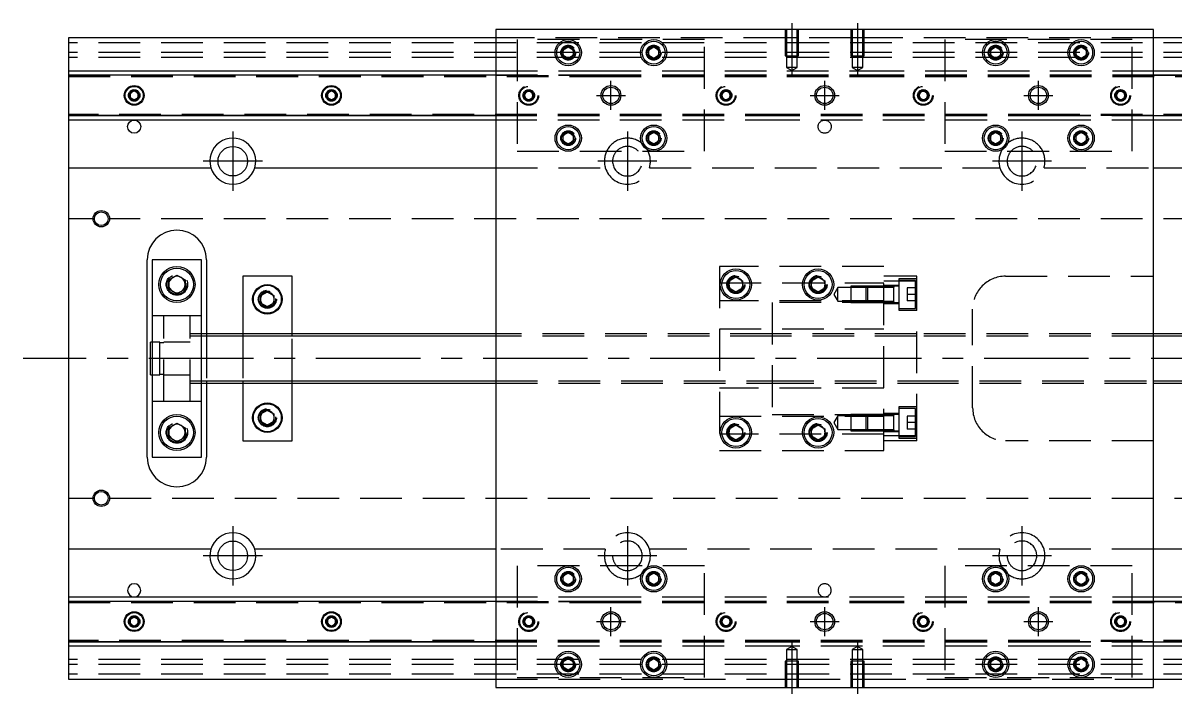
# Model space of a CAD drawing. Header units: millimetres. Extents: x -14 to 669, y -277 to 102.
# Drawn here: x -13.8 to 336.8, y -102 to 102 of the extents above; entities that cross this region are included whole.
import ezdxf

# ---------------------------------------------------------------- set-up
doc = ezdxf.new("R2010")
doc.units = ezdxf.units.MM
doc.linetypes.add('CENTER', pattern=[50.8, 31.75, -6.35, 6.35, -6.35])
doc.linetypes.add('DASHED', pattern=[19.05, 12.7, -6.35])
doc.layers.add('CENTER', color=1, linetype='CENTER')

msp = doc.modelspace()

# ---------------------------------------------------------------- linework, layer by layer
at = {"color": 7, "linetype": 'Continuous', "lineweight": -3}
for p, q in [((130, 100), (130, -100)), ((330, 100), (130, 100)), ((330, -100), (330, 100)), ((130, 97.5), (0, 97.5)), ((0, 97.5), (0, 87.5)), ((150.5, 93.866026), (152, 94.73205)), ((152, 94.73205), (153.5, 93.866026)), ((176.5, 93.866026), (178, 94.73205)), ((178, 94.73205), (179.5, 93.866026)), ((280.5, 93.866026), (282, 94.73205)), ((282, 94.73205), (283.5, 93.866026)), ((306.5, 93.866026), (308, 94.73205)), ((308, 94.73205), (309.5, 93.866026)), ((460, 97.5), (330, 97.5)), ((150.5, 92.133974), (150.5, 93.866026)), ((152, 91.26795), (150.5, 92.133974)), ((153.5, 92.133974), (152, 91.26795)), ((153.5, 93.866026), (153.5, 92.133974)), ((176.5, 92.133974), (176.5, 93.866026)), ((178, 91.26795), (176.5, 92.133974)), ((179.5, 92.133974), (178, 91.26795)), ((179.5, 93.866026), (179.5, 92.133974)), ((280.5, 92.133974), (280.5, 93.866026)), ((282, 91.26795), (280.5, 92.133974)), ((283.5, 92.133974), (282, 91.26795)), ((283.5, 93.866026), (283.5, 92.133974)), ((306.5, 92.133974), (306.5, 93.866026)), ((308, 91.26795), (306.5, 92.133974)), ((309.5, 92.133974), (308, 91.26795)), ((309.5, 93.866026), (309.5, 92.133974)), ((0, 87.5), (130, 87.5)), ((0, 87.5), (0, 86.247728)), ((0, 86.247728), (130, 86.247728)), ((0, 86.247728), (0, 73.752272)), ((330, 87.5), (460, 87.5)), ((330, 86.247728), (460, 86.247728)), ((18.75, 80.721688), (20, 81.443376)), ((18.75, 79.278312), (18.75, 80.721688)), ((20, 81.443376), (21.25, 80.721688)), ((21.25, 80.721688), (21.25, 79.278312)), ((78.75, 80.721688), (80, 81.443376)), ((78.75, 79.278312), (78.75, 80.721688)), ((80, 81.443376), (81.25, 80.721688)), ((81.25, 80.721688), (81.25, 79.278312)), ((20, 78.556624), (18.75, 79.278312)), ((21.25, 79.278312), (20, 78.556624)), ((80, 78.556624), (78.75, 79.278312)), ((81.25, 79.278312), (80, 78.556624)), ((130, 73.752272), (0, 73.752272)), ((0, 73.752272), (0, 72.5)), ((460, 73.752272), (330, 73.752272)), ((130, 72.5), (0, 72.5)), ((0, 72.5), (0, 58)), ((460, 72.5), (330, 72.5)), ((150.5, 67.866026), (152, 68.73205)), ((150.5, 66.133974), (150.5, 67.866026)), ((152, 68.73205), (153.5, 67.866026)), ((153.5, 67.866026), (153.5, 66.133974)), ((176.5, 67.866026), (178, 68.73205)), ((176.5, 66.133974), (176.5, 67.866026)), ((178, 68.73205), (179.5, 67.866026)), ((179.5, 67.866026), (179.5, 66.133974)), ((280.5, 67.866026), (282, 68.73205)), ((280.5, 66.133974), (280.5, 67.866026)), ((282, 68.73205), (283.5, 67.866026)), ((283.5, 67.866026), (283.5, 66.133974)), ((306.5, 67.866026), (308, 68.73205)), ((306.5, 66.133974), (306.5, 67.866026)), ((308, 68.73205), (309.5, 67.866026)), ((309.5, 67.866026), (309.5, 66.133974)), ((152, 65.26795), (150.5, 66.133974)), ((153.5, 66.133974), (152, 65.26795)), ((178, 65.26795), (176.5, 66.133974)), ((179.5, 66.133974), (178, 65.26795)), ((282, 65.26795), (280.5, 66.133974)), ((283.5, 66.133974), (282, 65.26795)), ((308, 65.26795), (306.5, 66.133974)), ((309.5, 66.133974), (308, 65.26795)), ((0, 58), (43.291796, 58)), ((0, 58), (0, -58)), ((56.708204, 58), (130, 58)), ((330, 58), (403.291796, 58)), ((24, -30), (24, 30)), ((40.5, 30), (25.5, 30)), ((25.5, 30), (25.5, -30)), ((40.5, -30), (40.5, 30)), ((42, 30), (42, 7.5)), ((30.5, 23.943376), (33, 25.386752)), ((33, 25.386752), (35.5, 23.943376)), ((68, 25), (53, 25)), ((53, 25), (53, 7.5)), ((68, 7.5), (68, 25)), ((201, 23.6547), (203, 24.809402)), ((203, 24.809402), (205, 23.6547)), ((226, 23.6547), (228, 24.809402)), ((228, 24.809402), (230, 23.6547)), ((30.5, 21.056624), (30.5, 23.943376)), ((33, 19.613248), (30.5, 21.056624)), ((35.5, 21.056624), (33, 19.613248)), ((35.5, 23.943376), (35.5, 21.056624)), ((201, 21.3453), (201, 23.6547)), ((203, 20.190598), (201, 21.3453)), ((205, 21.3453), (203, 20.190598)), ((205, 23.6547), (205, 21.3453)), ((226, 21.3453), (226, 23.6547)), ((228, 20.190598), (226, 21.3453)), ((230, 21.3453), (228, 20.190598)), ((230, 23.6547), (230, 21.3453)), ((58.5, 19.1547), (60.5, 20.309402)), ((58.5, 16.8453), (58.5, 19.1547)), ((60.5, 20.309402), (62.5, 19.1547)), ((62.5, 19.1547), (62.5, 16.8453)), ((60.5, 15.690598), (58.5, 16.8453)), ((62.5, 16.8453), (60.5, 15.690598)), ((251, 16.985566), (251, 16.986424)), ((130, 7.5), (40.5, 7.5)), ((410, 7.5), (330, 7.5)), ((25, -5), (25, 5)), ((25.5, 5), (25, 5)), ((25, -5), (25.5, -5)), ((40.5, -7.5), (130, -7.5)), ((42, -7.5), (42, -30)), ((53, -7.5), (53, -25)), ((68, -25), (68, -7.5)), ((330, -7.5), (410, -7.5)), ((58.5, -16.8453), (60.5, -15.690598)), ((58.5, -19.1547), (58.5, -16.8453)), ((60.5, -15.690598), (62.5, -16.8453)), ((62.5, -16.8453), (62.5, -19.1547)), ((251, -17.385572), (251, -16.985566)), ((30.5, -21.056624), (33, -19.613248)), ((33, -19.613248), (35.5, -21.056624)), ((60.5, -20.309402), (58.5, -19.1547)), ((62.5, -19.1547), (60.5, -20.309402)), ((201, -21.3453), (203, -20.190598)), ((203, -20.190598), (205, -21.3453)), ((226, -21.3453), (228, -20.190598)), ((228, -20.190598), (230, -21.3453)), ((30.5, -23.943376), (30.5, -21.056624)), ((33, -25.386752), (30.5, -23.943376)), ((35.5, -23.943376), (33, -25.386752)), ((35.5, -21.056624), (35.5, -23.943376)), ((201, -23.6547), (201, -21.3453)), ((203, -24.809402), (201, -23.6547)), ((205, -23.6547), (203, -24.809402)), ((205, -21.3453), (205, -23.6547)), ((226, -23.6547), (226, -21.3453)), ((228, -24.809402), (226, -23.6547)), ((230, -23.6547), (228, -24.809402)), ((230, -21.3453), (230, -23.6547)), ((251, -21.985576), (251, -21.585572)), ((53, -25), (68, -25)), ((25.5, -30), (40.5, -30)), ((43.291796, -58), (0, -58)), ((0, -58), (0, -72.5)), ((130, -58), (56.708204, -58)), ((403.291796, -58), (330, -58)), ((150.5, -66.133974), (152, -65.26795)), ((150.5, -67.866026), (150.5, -66.133974)), ((152, -65.26795), (153.5, -66.133974)), ((153.5, -66.133974), (153.5, -67.866026)), ((176.5, -66.133974), (178, -65.26795)), ((176.5, -67.866026), (176.5, -66.133974)), ((178, -65.26795), (179.5, -66.133974)), ((179.5, -66.133974), (179.5, -67.866026)), ((280.5, -66.133974), (282, -65.26795)), ((280.5, -67.866026), (280.5, -66.133974)), ((282, -65.26795), (283.5, -66.133974)), ((283.5, -66.133974), (283.5, -67.866026)), ((306.5, -66.133974), (308, -65.26795)), ((306.5, -67.866026), (306.5, -66.133974)), ((308, -65.26795), (309.5, -66.133974)), ((309.5, -66.133974), (309.5, -67.866026)), ((152, -68.73205), (150.5, -67.866026)), ((153.5, -67.866026), (152, -68.73205)), ((178, -68.73205), (176.5, -67.866026)), ((179.5, -67.866026), (178, -68.73205)), ((282, -68.73205), (280.5, -67.866026)), ((283.5, -67.866026), (282, -68.73205)), ((308, -68.73205), (306.5, -67.866026)), ((309.5, -67.866026), (308, -68.73205)), ((0, -72.5), (130, -72.5)), ((0, -72.5), (0, -73.752272)), ((330, -72.5), (460, -72.5)), ((0, -73.752272), (0, -86.247728)), ((0, -73.752272), (130, -73.752272)), ((330, -73.752272), (460, -73.752272)), ((18.75, -79.278312), (20, -78.556624)), ((18.75, -80.721688), (18.75, -79.278312)), ((20, -78.556624), (21.25, -79.278312)), ((21.25, -79.278312), (21.25, -80.721688)), ((78.75, -79.278312), (80, -78.556624)), ((78.75, -80.721688), (78.75, -79.278312)), ((80, -78.556624), (81.25, -79.278312)), ((81.25, -79.278312), (81.25, -80.721688)), ((20, -81.443376), (18.75, -80.721688)), ((21.25, -80.721688), (20, -81.443376)), ((80, -81.443376), (78.75, -80.721688)), ((81.25, -80.721688), (80, -81.443376)), ((130, -86.247728), (0, -86.247728)), ((0, -86.247728), (0, -87.5)), ((130, -87.5), (0, -87.5)), ((0, -87.5), (0, -97.5)), ((460, -86.247728), (330, -86.247728)), ((460, -87.5), (330, -87.5)), ((150.5, -92.133974), (152, -91.26795)), ((150.5, -93.866026), (150.5, -92.133974)), ((152, -94.73205), (150.5, -93.866026)), ((152, -91.26795), (153.5, -92.133974)), ((153.5, -93.866026), (152, -94.73205)), ((153.5, -92.133974), (153.5, -93.866026)), ((176.5, -92.133974), (178, -91.26795)), ((176.5, -93.866026), (176.5, -92.133974)), ((178, -94.73205), (176.5, -93.866026)), ((178, -91.26795), (179.5, -92.133974)), ((179.5, -93.866026), (178, -94.73205)), ((179.5, -92.133974), (179.5, -93.866026)), ((280.5, -92.133974), (282, -91.26795)), ((280.5, -93.866026), (280.5, -92.133974)), ((282, -94.73205), (280.5, -93.866026)), ((282, -91.26795), (283.5, -92.133974)), ((283.5, -93.866026), (282, -94.73205)), ((283.5, -92.133974), (283.5, -93.866026)), ((306.5, -92.133974), (308, -91.26795)), ((306.5, -93.866026), (306.5, -92.133974)), ((308, -94.73205), (306.5, -93.866026)), ((308, -91.26795), (309.5, -92.133974)), ((309.5, -93.866026), (308, -94.73205)), ((309.5, -92.133974), (309.5, -93.866026)), ((0, -97.5), (130, -97.5)), ((330, -97.5), (460, -97.5)), ((130, -100), (330, -100))]:
    msp.add_line(p, q, dxfattribs=at)
at = {"color": 3, "linetype": 'DASHED', "lineweight": -3}
for p, q in [((218.000006, 100), (218.000006, 92)), ((218.35, 100), (218.35, 92)), ((221.65, 92), (221.65, 100)), ((221.999994, 92), (221.999994, 100)), ((238.000006, 100), (238.000006, 92)), ((238.35, 100), (238.35, 92)), ((241.65, 92), (241.65, 100)), ((241.999994, 92), (241.999994, 100)), ((460, 96), (0, 96)), ((218.000006, 97.5), (130, 97.5)), ((193.5, 97), (136.5, 97)), ((136.5, 97), (136.5, 63)), ((193.5, 63), (193.5, 97)), ((221.999994, 97.5), (218.000006, 97.5)), ((238.000006, 97.5), (221.999994, 97.5)), ((241.999994, 97.5), (238.000006, 97.5)), ((330, 97.5), (241.999994, 97.5)), ((266.5, 97), (266.5, 63)), ((323.5, 97), (266.5, 97)), ((323.5, 63), (323.5, 97)), ((460, 93), (0, 93)), ((460, 91.5), (0, 91.5)), ((150, 93), (150.030168, 93.346066)), ((179.973226, 93.326156), (180, 93)), ((218.000006, 92), (221.999994, 92)), ((218.35, 92), (218.35, 88.5)), ((221.65, 88.5), (221.65, 92)), ((238.000006, 92), (241.999994, 92)), ((238.35, 92), (238.35, 88.5)), ((241.65, 88.5), (241.65, 92)), ((280, 93), (280.023172, 93.30356)), ((309.973226, 93.326156), (310, 93)), ((221.65, 88.5), (218.35, 88.5)), ((218.35, 88.5), (220, 87.547372)), ((220, 87.547372), (221.65, 88.5)), ((241.65, 88.5), (238.35, 88.5)), ((238.35, 88.5), (240, 87.547372)), ((240, 87.547372), (241.65, 88.5)), ((0, 86.1147), (130, 86.1147)), ((0, 86.1), (161.5, 86.1)), ((0, 85.8), (161.5, 85.8)), ((130, 87.5), (161.5, 87.5)), ((130, 86.247728), (161.5, 86.247728)), ((130, 86.1147), (161.5, 86.1147)), ((161.5, 87.5), (218.5, 87.5)), ((161.5, 86.247728), (218.5, 86.247728)), ((161.5, 86.1147), (218.5, 86.1147)), ((161.5, 86.1), (218.5, 86.1)), ((161.5, 86.1), (218.5, 86.1)), ((161.5, 85.8), (218.5, 85.8)), ((161.5, 85.8), (218.5, 85.8)), ((218.5, 87.5), (241.5, 87.5)), ((218.5, 86.247728), (241.5, 86.247728)), ((218.5, 86.1147), (241.5, 86.1147)), ((218.5, 86.1), (241.5, 86.1)), ((218.5, 85.8), (241.5, 85.8)), ((241.5, 87.5), (298.5, 87.5)), ((241.5, 86.247728), (298.5, 86.247728)), ((241.5, 86.1147), (298.5, 86.1147)), ((241.5, 86.1), (298.5, 86.1)), ((241.5, 86.1), (298.5, 86.1)), ((241.5, 85.8), (298.5, 85.8)), ((241.5, 85.8), (298.5, 85.8)), ((298.5, 87.5), (330, 87.5)), ((298.5, 86.247728), (330, 86.247728)), ((298.5, 86.1147), (330, 86.1147)), ((298.5, 86.1), (460, 86.1)), ((298.5, 85.8), (460, 85.8)), ((330, 86.1147), (460, 86.1147)), ((138.75, 80.721688), (140, 81.443376)), ((138.75, 79.278312), (138.75, 80.721688)), ((140, 81.443376), (141.25, 80.721688)), ((141.25, 80.721688), (141.25, 79.278312)), ((198.75, 80.721688), (200, 81.443376)), ((198.75, 79.278312), (198.75, 80.721688)), ((200, 81.443376), (201.25, 80.721688)), ((201.25, 80.721688), (201.25, 79.278312)), ((258.75, 80.721688), (260, 81.443376)), ((258.75, 79.278312), (258.75, 80.721688)), ((260, 81.443376), (261.25, 80.721688)), ((261.25, 80.721688), (261.25, 79.278312)), ((318.75, 80.721688), (320, 81.443376)), ((318.75, 79.278312), (318.75, 80.721688)), ((320, 81.443376), (321.25, 80.721688)), ((321.25, 80.721688), (321.25, 79.278312)), ((18.5, 80), (18.516134, 80.21941)), ((78.5, 80), (78.516134, 80.21941)), ((138.5, 80), (138.516134, 80.21941)), ((140, 78.556624), (138.75, 79.278312)), ((141.25, 79.278312), (140, 78.556624)), ((198.5, 80), (198.516134, 80.21941)), ((200, 78.556624), (198.75, 79.278312)), ((201.25, 79.278312), (200, 78.556624)), ((260, 78.556624), (258.75, 79.278312)), ((261.25, 79.278312), (260, 78.556624)), ((261.477374, 80.25955), (261.5, 80)), ((320, 78.556624), (318.75, 79.278312)), ((321.25, 79.278312), (320, 78.556624)), ((321.477374, 80.25955), (321.5, 80)), ((161.5, 74.2), (0, 74.2)), ((161.5, 73.9), (0, 73.9)), ((130, 73.8853), (0, 73.8853)), ((161.5, 73.8853), (130, 73.8853)), ((161.5, 73.752272), (130, 73.752272)), ((218.5, 74.2), (161.5, 74.2)), ((218.5, 73.9), (161.5, 73.9)), ((218.5, 73.8853), (161.5, 73.8853)), ((218.5, 73.752272), (161.5, 73.752272)), ((241.5, 74.2), (218.5, 74.2)), ((241.5, 73.9), (218.5, 73.9)), ((241.5, 73.8853), (218.5, 73.8853)), ((241.5, 73.752272), (218.5, 73.752272)), ((298.5, 74.2), (241.5, 74.2)), ((298.5, 73.9), (241.5, 73.9)), ((298.5, 73.8853), (241.5, 73.8853)), ((298.5, 73.752272), (241.5, 73.752272)), ((460, 74.2), (298.5, 74.2)), ((460, 73.9), (298.5, 73.9)), ((330, 73.8853), (298.5, 73.8853)), ((330, 73.752272), (298.5, 73.752272)), ((460, 73.8853), (330, 73.8853)), ((161.5, 72.5), (130, 72.5)), ((218.5, 72.5), (161.5, 72.5)), ((241.5, 72.5), (218.5, 72.5)), ((298.5, 72.5), (241.5, 72.5)), ((330, 72.5), (298.5, 72.5)), ((153.973226, 67.326156), (154, 67)), ((179.973226, 67.326156), (180, 67)), ((280, 67), (280.023172, 67.30356)), ((309.973226, 67.326156), (310, 67)), ((136.5, 63), (193.5, 63)), ((266.5, 63), (323.5, 63)), ((130, 58), (163.291796, 58)), ((176.708204, 58), (283.291796, 58)), ((296.708204, 58), (330, 58)), ((7.5, 42.5), (0, 42.5)), ((460, 42.5), (12.5, 42.5)), ((198, 28), (198, -28)), ((248, 28), (198, 28)), ((248, -28), (248, 28)), ((258, 25), (248, 25)), ((258, 23.49468), (258, 25)), ((285, 25), (330, 25)), ((35.977798, 22.864306), (36, 22.5)), ((198, 23), (248, 23)), ((200.5, 22.5), (200.534018, 22.911016)), ((225.5, 22.5), (225.52689, 22.865682)), ((234, 21.585572), (232.787564, 19.485572)), ((234, 17.385572), (234, 21.585572)), ((238, 21.585572), (234, 21.585572)), ((238, 21.985566), (238, 16.985576)), ((243, 21.985566), (238, 21.985566)), ((242.6, 21.585572), (238, 21.585572)), ((243, 21.985572), (242.6, 21.585572)), ((242.6, 17.385572), (242.6, 21.585572)), ((248, 21.585572), (242.6, 21.585572)), ((243, 21.985572), (243, 16.985572)), ((248, 21.98557), (243, 21.985572)), ((248, 21.985566), (243, 21.985566)), ((258, 23.49468), (248, 23.49468)), ((252.6, 22.235572), (248, 22.235572)), ((251.005, 21.985572), (248, 21.98557)), ((251, 21.585572), (248, 21.585572)), ((252.6, 21.985572), (250.995, 21.985572)), ((251, 21.728174), (251, 21.985572)), ((251, 21.985572), (251, 21.728122)), ((251, 17.24302), (251, 21.728174)), ((252.6, 24.235572), (252.6, 14.735572)), ((258, 24.235572), (252.6, 24.235572)), ((257.6, 23.735572), (252.6, 23.735572)), ((255.1, 21.485572), (255.1, 19.485572)), ((257.6, 21.485572), (255.1, 21.485572)), ((257.6, 15.235572), (257.6, 23.735572)), ((258, -23.49468), (258, 23.49468)), ((62.983582, 18.286038), (63, 18)), ((232.787564, 19.485572), (234, 17.385572)), ((257.6, 19.485572), (255.1, 19.485572)), ((255.1, 19.485572), (255.1, 17.485572)), ((248, 17.5), (198, 17.5)), ((214, 17), (214, -17)), ((248, 17), (214, 17)), ((234, 17.385572), (238, 17.385572)), ((238, 17.385572), (242.6, 17.385572)), ((238, 16.985576), (243, 16.985576)), ((242.6, 17.385572), (243, 16.985572)), ((242.6, 17.385572), (248, 17.385572)), ((243, 16.985576), (248, 16.985576)), ((243, 16.985572), (248, 16.985574)), ((248, 17.385572), (251, 17.385572)), ((248, 16.985574), (251.005, 16.985572)), ((248, 16.735572), (252.6, 16.735572)), ((250.995, 16.985572), (252.6, 16.985572)), ((251, 17.243038), (251, 16.985572)), ((251, 16.985572), (251, 17.24302)), ((252.6, 15.235572), (257.6, 15.235572)), ((252.6, 14.735572), (258, 14.735572)), ((257.6, 17.485572), (255.1, 17.485572)), ((275, -15), (275, 15)), ((29, 13), (25.5, 13)), ((29, -13), (29, 13)), ((37, 13), (29, 13)), ((37, -13), (37, 13)), ((40.5, 13), (37, 13)), ((40.5, 7.5), (37, 7.5)), ((42, 7.5), (42, 6.75)), ((53, 7.5), (53, 6.75)), ((68, 6.75), (68, 7.5)), ((214, 7.5), (130, 7.5)), ((198, 9), (248, 9)), ((258, 7.5), (214, 7.5)), ((330, 7.5), (258, 7.5)), ((27.85, 5), (25.5, 5)), ((27.85, -5), (27.85, 5)), ((29, 4.8), (27.85, 4.8)), ((37, 5), (29, 5)), ((40.5, 6.75), (37, 6.75)), ((42, 6.75), (42, -6.75)), ((53, 6.75), (53, -6.75)), ((68, -6.75), (68, 6.75)), ((214, 6.75), (130, 6.75)), ((258, 6.75), (214, 6.75)), ((330, 6.75), (258, 6.75)), ((25.5, -5), (27.85, -5)), ((27.85, -4.8), (29, -4.8)), ((29, -5), (37, -5)), ((37, -6.75), (40.5, -6.75)), ((42, -6.75), (42, -7.5)), ((53, -6.75), (53, -7.5)), ((68, -7.5), (68, -6.75)), ((130, -6.75), (214, -6.75)), ((214, -6.75), (258, -6.75)), ((258, -6.75), (330, -6.75)), ((37, -7.5), (40.5, -7.5)), ((130, -7.5), (214, -7.5)), ((248, -9), (198, -9)), ((214, -7.5), (258, -7.5)), ((258, -7.5), (330, -7.5)), ((25.5, -13), (29, -13)), ((29, -13), (37, -13)), ((37, -13), (40.5, -13)), ((198, -17.5), (248, -17.5)), ((214, -17), (248, -17)), ((234, -17.385572), (232.787564, -19.485572)), ((234, -21.585572), (234, -17.385572)), ((238, -17.385572), (234, -17.385572)), ((238, -16.985576), (238, -21.985566)), ((243, -16.985576), (238, -16.985576)), ((242.6, -17.385572), (238, -17.385572)), ((243, -16.985572), (242.6, -17.385572)), ((242.6, -21.585572), (242.6, -17.385572)), ((248, -17.385572), (242.6, -17.385572)), ((243, -16.985572), (243, -21.985572)), ((248, -16.985574), (243, -16.985572)), ((248, -16.985576), (243, -16.985576)), ((252.6, -16.735572), (248, -16.735572)), ((251.005, -16.985572), (248, -16.985574)), ((251, -17.385572), (248, -17.385572)), ((252.6, -16.985572), (250.995, -16.985572)), ((251, -17.24297), (251, -16.985572)), ((251, -16.985572), (251, -17.24302)), ((251, -21.728122), (251, -17.24297)), ((252.6, -14.735572), (252.6, -24.235572)), ((258, -14.735572), (252.6, -14.735572)), ((257.6, -15.235572), (252.6, -15.235572)), ((255.1, -17.485572), (255.1, -19.485572)), ((257.6, -17.485572), (255.1, -17.485572)), ((257.6, -23.735572), (257.6, -15.235572)), ((62.983582, -17.713962), (63, -18)), ((232.787564, -19.485572), (234, -21.585572)), ((257.6, -19.485572), (255.1, -19.485572)), ((255.1, -19.485572), (255.1, -21.485572)), ((30, -22.5), (30.020026, -22.153944)), ((248, -23), (198, -23)), ((200.5, -22.5), (200.534018, -22.088984)), ((225.5, -22.5), (225.52689, -22.134318)), ((234, -21.585572), (238, -21.585572)), ((238, -21.585572), (242.6, -21.585572)), ((238, -21.985566), (243, -21.985566)), ((242.6, -21.585572), (243, -21.985572)), ((242.6, -21.585572), (248, -21.585572)), ((243, -21.985566), (248, -21.985566)), ((243, -21.985572), (248, -21.98557)), ((248, -21.585572), (251, -21.585572)), ((248, -21.98557), (251.005, -21.985572)), ((248, -22.235572), (252.6, -22.235572)), ((258, -23.49468), (248, -23.49468)), ((250.995, -21.985572), (252.6, -21.985572)), ((251, -21.728104), (251, -21.985572)), ((251, -21.985572), (251, -21.728122)), ((252.6, -23.735572), (257.6, -23.735572)), ((252.6, -24.235572), (258, -24.235572)), ((257.6, -21.485572), (255.1, -21.485572)), ((258, -25), (258, -23.49468)), ((198, -28), (248, -28)), ((258, -25), (248, -25)), ((330, -25), (285, -25)), ((0, -42.5), (7.5, -42.5)), ((12.5, -42.5), (460, -42.5)), ((163.291796, -58), (130, -58)), ((283.291796, -58), (176.708204, -58)), ((330, -58), (296.708204, -58)), ((193.5, -63), (136.5, -63)), ((136.5, -63), (136.5, -97)), ((193.5, -97), (193.5, -63)), ((266.5, -63), (266.5, -97)), ((323.5, -63), (266.5, -63)), ((323.5, -97), (323.5, -63)), ((153.973226, -66.673844), (154, -67)), ((179.973226, -66.673844), (180, -67)), ((283.973226, -66.673844), (284, -67)), ((309.973226, -66.673844), (310, -67)), ((130, -72.5), (161.5, -72.5)), ((161.5, -72.5), (218.5, -72.5)), ((218.5, -72.5), (241.5, -72.5)), ((241.5, -72.5), (298.5, -72.5)), ((298.5, -72.5), (330, -72.5)), ((0, -73.8853), (130, -73.8853)), ((0, -73.9), (161.5, -73.9)), ((0, -74.2), (161.5, -74.2)), ((130, -73.752272), (161.5, -73.752272)), ((130, -73.8853), (161.5, -73.8853)), ((161.5, -73.752272), (218.5, -73.752272)), ((161.5, -73.8853), (218.5, -73.8853)), ((161.5, -73.9), (218.5, -73.9)), ((161.5, -74.2), (218.5, -74.2)), ((218.5, -73.752272), (241.5, -73.752272)), ((218.5, -73.8853), (241.5, -73.8853)), ((218.5, -73.9), (241.5, -73.9)), ((218.5, -74.2), (241.5, -74.2)), ((241.5, -73.752272), (298.5, -73.752272)), ((241.5, -73.8853), (298.5, -73.8853)), ((241.5, -73.9), (298.5, -73.9)), ((241.5, -74.2), (298.5, -74.2)), ((298.5, -73.752272), (330, -73.752272)), ((298.5, -73.8853), (330, -73.8853)), ((298.5, -73.9), (460, -73.9)), ((298.5, -74.2), (460, -74.2)), ((330, -73.8853), (460, -73.8853)), ((21.477374, -79.74045), (21.5, -80)), ((81.477374, -79.74045), (81.5, -80)), ((138.75, -79.278312), (140, -78.556624)), ((138.75, -80.721688), (138.75, -79.278312)), ((140, -78.556624), (141.25, -79.278312)), ((141.25, -79.278312), (141.25, -80.721688)), ((141.477374, -79.74045), (141.5, -80)), ((198.75, -79.278312), (200, -78.556624)), ((198.75, -80.721688), (198.75, -79.278312)), ((200, -78.556624), (201.25, -79.278312)), ((201.25, -79.278312), (201.25, -80.721688)), ((201.477374, -79.74045), (201.5, -80)), ((258.5, -80), (258.52041, -79.75339)), ((258.75, -79.278312), (260, -78.556624)), ((258.75, -80.721688), (258.75, -79.278312)), ((260, -78.556624), (261.25, -79.278312)), ((261.25, -79.278312), (261.25, -80.721688)), ((318.5, -80), (318.52041, -79.75339)), ((318.75, -79.278312), (320, -78.556624)), ((318.75, -80.721688), (318.75, -79.278312)), ((320, -78.556624), (321.25, -79.278312)), ((321.25, -79.278312), (321.25, -80.721688)), ((140, -81.443376), (138.75, -80.721688)), ((141.25, -80.721688), (140, -81.443376)), ((200, -81.443376), (198.75, -80.721688)), ((201.25, -80.721688), (200, -81.443376)), ((260, -81.443376), (258.75, -80.721688)), ((261.25, -80.721688), (260, -81.443376)), ((320, -81.443376), (318.75, -80.721688)), ((321.25, -80.721688), (320, -81.443376)), ((161.5, -85.8), (0, -85.8)), ((161.5, -86.1), (0, -86.1)), ((130, -86.1147), (0, -86.1147)), ((161.5, -86.1147), (130, -86.1147)), ((161.5, -86.247728), (130, -86.247728)), ((161.5, -87.5), (130, -87.5)), ((218.5, -85.8), (161.5, -85.8)), ((218.5, -85.8), (161.5, -85.8)), ((218.5, -86.1), (161.5, -86.1)), ((218.5, -86.1), (161.5, -86.1)), ((218.5, -86.1147), (161.5, -86.1147)), ((218.5, -86.247728), (161.5, -86.247728)), ((218.5, -87.5), (161.5, -87.5)), ((220, -87.547372), (218.35, -88.5)), ((241.5, -85.8), (218.5, -85.8)), ((241.5, -86.1), (218.5, -86.1)), ((241.5, -86.1147), (218.5, -86.1147)), ((241.5, -86.247728), (218.5, -86.247728)), ((241.5, -87.5), (218.5, -87.5)), ((221.65, -88.5), (220, -87.547372)), ((240, -87.547372), (238.35, -88.5)), ((241.65, -88.5), (240, -87.547372)), ((298.5, -85.8), (241.5, -85.8)), ((298.5, -85.8), (241.5, -85.8)), ((298.5, -86.1), (241.5, -86.1)), ((298.5, -86.1), (241.5, -86.1)), ((298.5, -86.1147), (241.5, -86.1147)), ((298.5, -86.247728), (241.5, -86.247728)), ((298.5, -87.5), (241.5, -87.5)), ((460, -85.8), (298.5, -85.8)), ((460, -86.1), (298.5, -86.1)), ((330, -86.1147), (298.5, -86.1147)), ((330, -86.247728), (298.5, -86.247728)), ((330, -87.5), (298.5, -87.5)), ((460, -86.1147), (330, -86.1147)), ((218.35, -88.5), (220, -88.5)), ((218.35, -88.5), (218.35, -92)), ((220, -88.5), (221.65, -88.5)), ((221.65, -92), (221.65, -88.5)), ((238.35, -88.5), (240, -88.5)), ((238.35, -88.5), (238.35, -92)), ((240, -88.5), (241.65, -88.5)), ((241.65, -92), (241.65, -88.5)), ((460, -91.5), (0, -91.5)), ((460, -93), (0, -93)), ((153.973226, -92.673844), (154, -93)), ((179.973226, -92.673844), (180, -93)), ((221.999994, -92), (218.000006, -92)), ((218.000006, -92), (218.000006, -100)), ((218.35, -92), (218.35, -100)), ((221.65, -100), (221.65, -92)), ((221.999994, -100), (221.999994, -92)), ((241.999994, -92), (238.000006, -92)), ((238.000006, -92), (238.000006, -100)), ((238.35, -92), (238.35, -100)), ((241.65, -100), (241.65, -92)), ((241.999994, -100), (241.999994, -92)), ((280, -93), (280.023172, -92.69644)), ((309.973226, -92.673844), (310, -93)), ((460, -96), (0, -96)), ((130, -97.5), (218.000006, -97.5)), ((136.5, -97), (193.5, -97)), ((218.000006, -97.5), (221.999994, -97.5)), ((221.999994, -97.5), (238.000006, -97.5)), ((238.000006, -97.5), (241.999994, -97.5)), ((241.999994, -97.5), (330, -97.5)), ((266.5, -97), (323.5, -97))]:
    msp.add_line(p, q, dxfattribs=at)
at = {"color": 3, "linetype": 'Continuous', "lineweight": -2}
for p, q in [((130, 6.75), (40.5, 6.75)), ((410, 6.75), (330, 6.75)), ((40.5, -6.75), (130, -6.75)), ((330, -6.75), (410, -6.75))]:
    msp.add_line(p, q, dxfattribs=at)
at = {"color": 7, "linetype": 'Continuous', "lineweight": -3}
for centre, radius in [((152, 93), 4), ((152, 93), 3.5), ((178, 93), 4), ((178, 93), 3.5), ((282, 93), 4), ((282, 93), 3.5), ((308, 93), 4), ((308, 93), 3.5), ((20, 80), 3), ((20, 80), 2.75), ((80, 80), 3), ((80, 80), 2.75), ((165, 80), 2.5), ((230, 80), 3), ((230, 80), 2.5), ((295, 80), 2.5), ((20, 70.5), 2), ((152, 67), 4), ((152, 67), 3.5), ((178, 67), 4), ((178, 67), 3.5), ((282, 67), 4), ((282, 67), 3.5), ((308, 67), 4), ((308, 67), 3.5), ((50, 60), 4.5), ((10, 42.5), 2.1), ((33, 22.5), 5.5), ((33, 22.5), 5), ((203, 22.5), 4.75), ((203, 22.5), 4.25), ((228, 22.5), 4.75), ((228, 22.5), 4.25), ((60.5, 18), 4.5), ((60.5, 18), 4.25), ((60.5, -18), 4.5), ((60.5, -18), 4.25), ((33, -22.5), 5.5), ((33, -22.5), 5), ((203, -22.5), 4.75), ((203, -22.5), 4.25), ((228, -22.5), 4.75), ((228, -22.5), 4.25), ((10, -42.5), 2.1), ((50, -60), 4.5), ((152, -67), 4), ((178, -67), 4), ((282, -67), 4), ((308, -67), 4), ((152, -67), 3.5), ((178, -67), 3.5), ((282, -67), 3.5), ((308, -67), 3.5), ((20, -80), 3), ((80, -80), 3), ((230, -80), 3), ((20, -80), 2.75), ((80, -80), 2.75), ((165, -80), 2.5), ((230, -80), 2.5), ((295, -80), 2.5), ((152, -93), 4), ((152, -93), 3.5), ((178, -93), 4), ((178, -93), 3.5), ((282, -93), 4), ((282, -93), 3.5), ((308, -93), 4), ((308, -93), 3.5)]:
    msp.add_circle(centre, radius, dxfattribs=at)
at = {"color": 3, "linetype": 'DASHED', "lineweight": -3}
for centre, radius in [((152, 93), 2.25), ((152, 93), 2), ((178, 93), 2.25), ((178, 93), 2), ((282, 93), 2.25), ((282, 93), 2), ((308, 93), 2.25), ((308, 93), 2), ((20, 80), 1.75), ((20, 80), 1.5), ((80, 80), 1.75), ((80, 80), 1.5), ((140, 80), 3), ((140, 80), 2.75), ((140, 80), 1.75), ((140, 80), 1.5), ((200, 80), 3), ((200, 80), 2.75), ((200, 80), 1.75), ((200, 80), 1.5), ((260, 80), 3), ((260, 80), 2.75), ((260, 80), 1.75), ((260, 80), 1.5), ((320, 80), 3), ((320, 80), 2.75), ((320, 80), 1.75), ((320, 80), 1.5), ((230, 70.5), 2), ((152, 67), 2.25), ((152, 67), 2), ((178, 67), 2.25), ((178, 67), 2), ((282, 67), 2.25), ((282, 67), 2), ((308, 67), 2.25), ((308, 67), 2), ((33, 22.5), 3.25), ((33, 22.5), 3), ((203, 22.5), 2.75), ((203, 22.5), 2.5), ((228, 22.5), 2.75), ((228, 22.5), 2.5), ((60.5, 18), 2.75), ((60.5, 18), 2.5), ((60.5, -18), 2.75), ((60.5, -18), 2.5), ((33, -22.5), 3.25), ((33, -22.5), 3), ((203, -22.5), 2.75), ((203, -22.5), 2.5), ((228, -22.5), 2.75), ((228, -22.5), 2.5), ((152, -67), 2.25), ((152, -67), 2), ((178, -67), 2.25), ((178, -67), 2), ((282, -67), 2.25), ((282, -67), 2), ((308, -67), 2.25), ((308, -67), 2), ((140, -80), 3), ((200, -80), 3), ((260, -80), 3), ((320, -80), 3), ((20, -80), 1.75), ((20, -80), 1.5), ((80, -80), 1.75), ((80, -80), 1.5), ((140, -80), 2.75), ((140, -80), 1.75), ((140, -80), 1.5), ((200, -80), 2.75), ((200, -80), 1.75), ((200, -80), 1.5), ((260, -80), 2.75), ((260, -80), 1.75), ((260, -80), 1.5), ((320, -80), 2.75), ((320, -80), 1.75), ((320, -80), 1.5), ((152, -93), 2.25), ((152, -93), 2), ((178, -93), 2.25), ((178, -93), 2), ((282, -93), 2.25), ((282, -93), 2), ((308, -93), 2.25), ((308, -93), 2)]:
    msp.add_circle(centre, radius, dxfattribs=at)
at = {"color": 3, "linetype": 'Continuous', "lineweight": -2}
for centre, radius in [((165, 80), 3), ((295, 80), 3), ((10, 42.5), 2.5), ((10, -42.5), 2.5), ((165, -80), 3), ((295, -80), 3)]:
    msp.add_circle(centre, radius, dxfattribs=at)
at = {"color": 7, "linetype": 'Continuous', "lineweight": -3}
for centre, radius, start, end in [((152, 93), 1.65, 155.380023, 180), ((152, 93), 1.65, 180, 204.619977), ((152, 93), 1.65, 144.619977, 155.380023), ((152, 93), 1.65, 204.619977, 215.380023), ((152, 93), 1.65, 95.380023, 144.619977), ((152, 93), 1.65, 215.380023, 264.619977), ((152, 93), 1.65, 84.619977, 95.380023), ((152, 93), 1.65, 264.619977, 275.380023), ((152, 93), 1.65, 35.380023, 84.619977), ((152, 93), 1.65, 275.380023, 324.619977), ((152, 93), 1.65, 24.619977, 35.380023), ((152, 93), 1.65, 324.619977, 335.380023), ((152, 93), 1.65, 335.380023, 24.619977), ((178, 93), 1.65, 155.380023, 180), ((178, 93), 1.65, 180, 204.619977), ((178, 93), 1.65, 144.619977, 155.380023), ((178, 93), 1.65, 204.619977, 215.380023), ((178, 93), 1.65, 95.380023, 144.619977), ((178, 93), 1.65, 215.380023, 264.619977), ((178, 93), 1.65, 84.619977, 95.380023), ((178, 93), 1.65, 264.619977, 275.380023), ((178, 93), 1.65, 35.380023, 84.619977), ((178, 93), 1.65, 275.380023, 324.619977), ((178, 93), 1.65, 24.619977, 35.380023), ((178, 93), 1.65, 324.619977, 335.380023), ((178, 93), 1.65, 335.380023, 24.619977), ((282, 93), 1.65, 155.380023, 180), ((282, 93), 1.65, 180, 204.619977), ((282, 93), 1.65, 144.619977, 155.380023), ((282, 93), 1.65, 204.619977, 215.380023), ((282, 93), 1.65, 95.380023, 144.619977), ((282, 93), 1.65, 215.380023, 264.619977), ((282, 93), 1.65, 84.619977, 95.380023), ((282, 93), 1.65, 264.619977, 275.380023), ((282, 93), 1.65, 35.380023, 84.619977), ((282, 93), 1.65, 275.380023, 324.619977), ((282, 93), 1.65, 24.619977, 35.380023), ((282, 93), 1.65, 324.619977, 335.380023), ((282, 93), 1.65, 335.380023, 24.619977), ((308, 93), 1.65, 155.380023, 180), ((308, 93), 1.65, 180, 204.619977), ((308, 93), 1.65, 144.619977, 155.380023), ((308, 93), 1.65, 204.619977, 215.380023), ((308, 93), 1.65, 95.380023, 144.619977), ((308, 93), 1.65, 215.380023, 264.619977), ((308, 93), 1.65, 84.619977, 95.380023), ((308, 93), 1.65, 264.619977, 275.380023), ((308, 93), 1.65, 35.380023, 84.619977), ((308, 93), 1.65, 275.380023, 324.619977), ((308, 93), 1.65, 24.619977, 35.380023), ((308, 93), 1.65, 324.619977, 335.380023), ((308, 93), 1.65, 335.380023, 24.619977), ((20, 80), 1.25, 120, 180), ((20, 80), 1.25, 60, 120), ((20, 80), 1.25, 0, 60), ((80, 80), 1.25, 120, 180), ((80, 80), 1.25, 60, 120), ((80, 80), 1.25, 0, 60), ((140, 80), 1.25, 300, 180), ((200, 80), 1.25, 300, 180), ((260, 80), 1.25, 300, 180), ((320, 80), 1.25, 300, 180), ((20, 80), 1.25, 180, 240), ((20, 80), 1.25, 240, 300), ((20, 80), 1.25, 300, 0), ((80, 80), 1.25, 180, 240), ((80, 80), 1.25, 240, 300), ((80, 80), 1.25, 300, 0), ((140, 80), 1.25, 180, 240), ((140, 80), 1.25, 240, 300), ((200, 80), 1.25, 180, 240), ((200, 80), 1.25, 240, 300), ((260, 80), 1.25, 180, 240), ((260, 80), 1.25, 240, 300), ((320, 80), 1.25, 180, 240), ((320, 80), 1.25, 240, 300), ((50, 60), 7, 343.39845, 196.60155), ((152, 67), 1.65, 155.380023, 180), ((152, 67), 1.65, 180, 204.619977), ((152, 67), 1.65, 144.619977, 155.380023), ((152, 67), 1.65, 95.380023, 144.619977), ((152, 67), 1.65, 84.619977, 95.380023), ((152, 67), 1.65, 35.380023, 84.619977), ((152, 67), 1.65, 24.619977, 35.380023), ((152, 67), 1.65, 335.380023, 24.619977), ((178, 67), 1.65, 155.380023, 180), ((178, 67), 1.65, 180, 204.619977), ((178, 67), 1.65, 144.619977, 155.380023), ((178, 67), 1.65, 95.380023, 144.619977), ((178, 67), 1.65, 84.619977, 95.380023), ((178, 67), 1.65, 35.380023, 84.619977), ((178, 67), 1.65, 24.619977, 35.380023), ((178, 67), 1.65, 335.380023, 24.619977), ((282, 67), 1.65, 155.380023, 180), ((282, 67), 1.65, 180, 204.619977), ((282, 67), 1.65, 144.619977, 155.380023), ((282, 67), 1.65, 95.380023, 144.619977), ((282, 67), 1.65, 84.619977, 95.380023), ((282, 67), 1.65, 35.380023, 84.619977), ((282, 67), 1.65, 24.619977, 35.380023), ((282, 67), 1.65, 335.380023, 24.619977), ((308, 67), 1.65, 155.380023, 180), ((308, 67), 1.65, 180, 204.619977), ((308, 67), 1.65, 144.619977, 155.380023), ((308, 67), 1.65, 95.380023, 144.619977), ((308, 67), 1.65, 84.619977, 95.380023), ((308, 67), 1.65, 35.380023, 84.619977), ((308, 67), 1.65, 24.619977, 35.380023), ((308, 67), 1.65, 335.380023, 24.619977), ((152, 67), 1.65, 204.619977, 215.380023), ((152, 67), 1.65, 215.380023, 264.619977), ((152, 67), 1.65, 264.619977, 275.380023), ((152, 67), 1.65, 275.380023, 324.619977), ((152, 67), 1.65, 324.619977, 335.380023), ((178, 67), 1.65, 204.619977, 215.380023), ((178, 67), 1.65, 215.380023, 264.619977), ((178, 67), 1.65, 264.619977, 275.380023), ((178, 67), 1.65, 275.380023, 324.619977), ((178, 67), 1.65, 324.619977, 335.380023), ((282, 67), 1.65, 204.619977, 215.380023), ((282, 67), 1.65, 215.380023, 264.619977), ((282, 67), 1.65, 264.619977, 275.380023), ((282, 67), 1.65, 275.380023, 324.619977), ((282, 67), 1.65, 324.619977, 335.380023), ((308, 67), 1.65, 204.619977, 215.380023), ((308, 67), 1.65, 215.380023, 264.619977), ((308, 67), 1.65, 264.619977, 275.380023), ((308, 67), 1.65, 275.380023, 324.619977), ((308, 67), 1.65, 324.619977, 335.380023), ((50, 60), 7, 196.60155, 343.39845), ((33, 30), 9, 90, 180), ((33, 30), 9, 0, 90), ((33, 22.5), 2.5, 120, 180), ((33, 22.5), 2.5, 60, 120), ((33, 22.5), 2.5, 0, 60), ((203, 22.5), 2.1, 102.24721, 137.75279), ((203, 22.5), 2.1, 77.75279, 102.24721), ((203, 22.5), 2.1, 42.24721, 77.75279), ((228, 22.5), 2.1, 102.24721, 137.75279), ((228, 22.5), 2.1, 77.75279, 102.24721), ((228, 22.5), 2.1, 42.24721, 77.75279), ((33, 22.5), 2.5, 180, 240), ((33, 22.5), 2.5, 300, 0), ((203, 22.5), 2.1, 162.24721, 180), ((203, 22.5), 2.1, 180, 197.75279), ((203, 22.5), 2.1, 137.75279, 162.24721), ((203, 22.5), 2.1, 197.75279, 222.24721), ((203, 22.5), 2.1, 222.24721, 257.75279), ((203, 22.5), 2.1, 282.24721, 317.75279), ((203, 22.5), 2.1, 17.75279, 42.24721), ((203, 22.5), 2.1, 317.75279, 342.24721), ((203, 22.5), 2.1, 342.24721, 17.75279), ((228, 22.5), 2.1, 162.24721, 180), ((228, 22.5), 2.1, 180, 197.75279), ((228, 22.5), 2.1, 137.75279, 162.24721), ((228, 22.5), 2.1, 197.75279, 222.24721), ((228, 22.5), 2.1, 222.24721, 257.75279), ((228, 22.5), 2.1, 282.24721, 317.75279), ((228, 22.5), 2.1, 17.75279, 42.24721), ((228, 22.5), 2.1, 317.75279, 342.24721), ((228, 22.5), 2.1, 342.24721, 17.75279), ((33, 22.5), 2.5, 240, 300), ((60.5, 18), 2.1, 162.24721, 180), ((60.5, 18), 2.1, 180, 197.75279), ((60.5, 18), 2.1, 137.75279, 162.24721), ((60.5, 18), 2.1, 102.24721, 137.75279), ((60.5, 18), 2.1, 77.75279, 102.24721), ((60.5, 18), 2.1, 42.24721, 77.75279), ((60.5, 18), 2.1, 17.75279, 42.24721), ((60.5, 18), 2.1, 342.24721, 17.75279), ((203, 22.5), 2.1, 257.75279, 282.24721), ((228, 22.5), 2.1, 257.75279, 282.24721), ((60.5, 18), 2.1, 197.75279, 222.24721), ((60.5, 18), 2.1, 222.24721, 257.75279), ((60.5, 18), 2.1, 257.75279, 282.24721), ((60.5, 18), 2.1, 282.24721, 317.75279), ((60.5, 18), 2.1, 317.75279, 342.24721), ((60.5, -18), 2.1, 162.24721, 180), ((60.5, -18), 2.1, 137.75279, 162.24721), ((60.5, -18), 2.1, 102.24721, 137.75279), ((60.5, -18), 2.1, 77.75279, 102.24721), ((60.5, -18), 2.1, 42.24721, 77.75279), ((60.5, -18), 2.1, 17.75279, 42.24721), ((60.5, -18), 2.1, 342.24721, 17.75279), ((33, -22.5), 2.5, 120, 180), ((33, -22.5), 2.5, 60, 120), ((33, -22.5), 2.5, 0, 60), ((60.5, -18), 2.1, 180, 197.75279), ((60.5, -18), 2.1, 197.75279, 222.24721), ((60.5, -18), 2.1, 222.24721, 257.75279), ((60.5, -18), 2.1, 257.75279, 282.24721), ((60.5, -18), 2.1, 282.24721, 317.75279), ((60.5, -18), 2.1, 317.75279, 342.24721), ((203, -22.5), 2.1, 102.24721, 137.75279), ((203, -22.5), 2.1, 77.75279, 102.24721), ((203, -22.5), 2.1, 42.24721, 77.75279), ((228, -22.5), 2.1, 102.24721, 137.75279), ((228, -22.5), 2.1, 77.75279, 102.24721), ((228, -22.5), 2.1, 42.24721, 77.75279), ((33, -22.5), 2.5, 180, 240), ((33, -22.5), 2.5, 300, 0), ((203, -22.5), 2.1, 162.24721, 180), ((203, -22.5), 2.1, 180, 197.75279), ((203, -22.5), 2.1, 137.75279, 162.24721), ((203, -22.5), 2.1, 197.75279, 222.24721), ((203, -22.5), 2.1, 222.24721, 257.75279), ((203, -22.5), 2.1, 282.24721, 317.75279), ((203, -22.5), 2.1, 17.75279, 42.24721), ((203, -22.5), 2.1, 317.75279, 342.24721), ((203, -22.5), 2.1, 342.24721, 17.75279), ((228, -22.5), 2.1, 162.24721, 180), ((228, -22.5), 2.1, 180, 197.75279), ((228, -22.5), 2.1, 137.75279, 162.24721), ((228, -22.5), 2.1, 197.75279, 222.24721), ((228, -22.5), 2.1, 222.24721, 257.75279), ((228, -22.5), 2.1, 282.24721, 317.75279), ((228, -22.5), 2.1, 17.75279, 42.24721), ((228, -22.5), 2.1, 317.75279, 342.24721), ((228, -22.5), 2.1, 342.24721, 17.75279), ((33, -22.5), 2.5, 240, 300), ((203, -22.5), 2.1, 257.75279, 282.24721), ((228, -22.5), 2.1, 257.75279, 282.24721), ((33, -30), 9, 180, 270), ((33, -30), 9, 270, 0), ((50, -60), 7, 16.60155, 163.39845), ((50, -60), 7, 163.39845, 16.60155), ((152, -67), 1.65, 155.380023, 180), ((152, -67), 1.65, 144.619977, 155.380023), ((152, -67), 1.65, 95.380023, 144.619977), ((152, -67), 1.65, 84.619977, 95.380023), ((152, -67), 1.65, 35.380023, 84.619977), ((152, -67), 1.65, 24.619977, 35.380023), ((152, -67), 1.65, 335.380023, 24.619977), ((178, -67), 1.65, 155.380023, 180), ((178, -67), 1.65, 144.619977, 155.380023), ((178, -67), 1.65, 95.380023, 144.619977), ((178, -67), 1.65, 84.619977, 95.380023), ((178, -67), 1.65, 35.380023, 84.619977), ((178, -67), 1.65, 24.619977, 35.380023), ((178, -67), 1.65, 335.380023, 24.619977), ((282, -67), 1.65, 155.380023, 180), ((282, -67), 1.65, 144.619977, 155.380023), ((282, -67), 1.65, 95.380023, 144.619977), ((282, -67), 1.65, 84.619977, 95.380023), ((282, -67), 1.65, 35.380023, 84.619977), ((282, -67), 1.65, 24.619977, 35.380023), ((282, -67), 1.65, 335.380023, 24.619977), ((308, -67), 1.65, 155.380023, 180), ((308, -67), 1.65, 144.619977, 155.380023), ((308, -67), 1.65, 95.380023, 144.619977), ((308, -67), 1.65, 84.619977, 95.380023), ((308, -67), 1.65, 35.380023, 84.619977), ((308, -67), 1.65, 24.619977, 35.380023), ((308, -67), 1.65, 335.380023, 24.619977), ((20, -70.5), 2, 90, 270), ((20, -70.5), 2, 270, 90), ((152, -67), 1.65, 180, 204.619977), ((152, -67), 1.65, 204.619977, 215.380023), ((152, -67), 1.65, 215.380023, 264.619977), ((152, -67), 1.65, 264.619977, 275.380023), ((152, -67), 1.65, 275.380023, 324.619977), ((152, -67), 1.65, 324.619977, 335.380023), ((178, -67), 1.65, 180, 204.619977), ((178, -67), 1.65, 204.619977, 215.380023), ((178, -67), 1.65, 215.380023, 264.619977), ((178, -67), 1.65, 264.619977, 275.380023), ((178, -67), 1.65, 275.380023, 324.619977), ((178, -67), 1.65, 324.619977, 335.380023), ((282, -67), 1.65, 180, 204.619977), ((282, -67), 1.65, 204.619977, 215.380023), ((282, -67), 1.65, 215.380023, 264.619977), ((282, -67), 1.65, 264.619977, 275.380023), ((282, -67), 1.65, 275.380023, 324.619977), ((282, -67), 1.65, 324.619977, 335.380023), ((308, -67), 1.65, 180, 204.619977), ((308, -67), 1.65, 204.619977, 215.380023), ((308, -67), 1.65, 215.380023, 264.619977), ((308, -67), 1.65, 264.619977, 275.380023), ((308, -67), 1.65, 275.380023, 324.619977), ((308, -67), 1.65, 324.619977, 335.380023), ((20, -80), 1.25, 120, 180), ((20, -80), 1.25, 180, 240), ((20, -80), 1.25, 60, 120), ((20, -80), 1.25, 0, 60), ((20, -80), 1.25, 300, 0), ((80, -80), 1.25, 120, 180), ((80, -80), 1.25, 180, 240), ((80, -80), 1.25, 60, 120), ((80, -80), 1.25, 0, 60), ((80, -80), 1.25, 300, 0), ((140, -80), 1.25, 120, 180), ((140, -80), 1.25, 180, 60), ((140, -80), 1.25, 60, 120), ((200, -80), 1.25, 120, 180), ((200, -80), 1.25, 180, 60), ((200, -80), 1.25, 60, 120), ((260, -80), 1.25, 120, 180), ((260, -80), 1.25, 180, 60), ((260, -80), 1.25, 60, 120), ((320, -80), 1.25, 120, 180), ((320, -80), 1.25, 180, 60), ((320, -80), 1.25, 60, 120), ((20, -80), 1.25, 240, 300), ((80, -80), 1.25, 240, 300), ((152, -93), 1.65, 155.380023, 180), ((152, -93), 1.65, 180, 204.619977), ((152, -93), 1.65, 144.619977, 155.380023), ((152, -93), 1.65, 204.619977, 215.380023), ((152, -93), 1.65, 95.380023, 144.619977), ((152, -93), 1.65, 215.380023, 264.619977), ((152, -93), 1.65, 84.619977, 95.380023), ((152, -93), 1.65, 264.619977, 275.380023), ((152, -93), 1.65, 35.380023, 84.619977), ((152, -93), 1.65, 275.380023, 324.619977), ((152, -93), 1.65, 24.619977, 35.380023), ((152, -93), 1.65, 324.619977, 335.380023), ((152, -93), 1.65, 335.380023, 24.619977), ((178, -93), 1.65, 155.380023, 180), ((178, -93), 1.65, 180, 204.619977), ((178, -93), 1.65, 144.619977, 155.380023), ((178, -93), 1.65, 204.619977, 215.380023), ((178, -93), 1.65, 95.380023, 144.619977), ((178, -93), 1.65, 215.380023, 264.619977), ((178, -93), 1.65, 84.619977, 95.380023), ((178, -93), 1.65, 264.619977, 275.380023), ((178, -93), 1.65, 35.380023, 84.619977), ((178, -93), 1.65, 275.380023, 324.619977), ((178, -93), 1.65, 24.619977, 35.380023), ((178, -93), 1.65, 324.619977, 335.380023), ((178, -93), 1.65, 335.380023, 24.619977), ((282, -93), 1.65, 155.380023, 180), ((282, -93), 1.65, 180, 204.619977), ((282, -93), 1.65, 144.619977, 155.380023), ((282, -93), 1.65, 204.619977, 215.380023), ((282, -93), 1.65, 95.380023, 144.619977), ((282, -93), 1.65, 215.380023, 264.619977), ((282, -93), 1.65, 84.619977, 95.380023), ((282, -93), 1.65, 264.619977, 275.380023), ((282, -93), 1.65, 35.380023, 84.619977), ((282, -93), 1.65, 275.380023, 324.619977), ((282, -93), 1.65, 24.619977, 35.380023), ((282, -93), 1.65, 324.619977, 335.380023), ((282, -93), 1.65, 335.380023, 24.619977), ((308, -93), 1.65, 155.380023, 180), ((308, -93), 1.65, 180, 204.619977), ((308, -93), 1.65, 144.619977, 155.380023), ((308, -93), 1.65, 204.619977, 215.380023), ((308, -93), 1.65, 95.380023, 144.619977), ((308, -93), 1.65, 215.380023, 264.619977), ((308, -93), 1.65, 84.619977, 95.380023), ((308, -93), 1.65, 264.619977, 275.380023), ((308, -93), 1.65, 35.380023, 84.619977), ((308, -93), 1.65, 275.380023, 324.619977), ((308, -93), 1.65, 24.619977, 35.380023), ((308, -93), 1.65, 324.619977, 335.380023), ((308, -93), 1.65, 335.380023, 24.619977)]:
    msp.add_arc(centre, radius, start, end, dxfattribs=at)
at = {"color": 3, "linetype": 'DASHED', "lineweight": -3}
for centre, radius, start, end in [((170, 60), 7, 64.053499, 154.623066), ((290, 60), 7, 25.376934, 115.946501), ((170, 60), 4.5, 41.810315, 138.189685), ((170, 60), 7, 58.524055, 64.053499), ((170, 60), 7, 31.475945, 58.524055), ((170, 60), 7, 25.946501, 31.475945), ((290, 60), 7, 148.524055, 154.053499), ((290, 60), 7, 121.475945, 148.524055), ((290, 60), 7, 115.946501, 121.475945), ((290, 60), 4.5, 41.810315, 138.189685), ((170, 60), 7, 154.623066, 196.60155), ((170, 60), 4.5, 180, 41.810315), ((170, 60), 4.5, 138.189685, 180), ((170, 60), 7, 343.39845, 25.946501), ((290, 60), 7, 154.053499, 196.60155), ((290, 60), 4.5, 180, 41.810315), ((290, 60), 4.5, 138.189685, 180), ((290, 60), 7, 343.39845, 25.376934), ((170, 60), 7, 196.60155, 343.39845), ((290, 60), 7, 196.60155, 343.39845), ((285, 15), 10, 90, 180), ((285, -15), 10, 180, 270), ((170, -60), 7, 16.60155, 163.39845), ((170, -60), 4.5, 318.189685, 180), ((290, -60), 7, 16.60155, 163.39845), ((290, -60), 4.5, 318.189685, 180), ((170, -60), 7, 163.39845, 205.376934), ((170, -60), 7, 334.053499, 16.60155), ((290, -60), 7, 163.39845, 205.946501), ((290, -60), 7, 334.623066, 16.60155), ((170, -60), 7, 205.376934, 295.946501), ((170, -60), 4.5, 180, 221.810315), ((170, -60), 4.5, 221.810315, 318.189685), ((170, -60), 7, 328.524055, 334.053499), ((290, -60), 7, 205.946501, 211.475945), ((290, -60), 4.5, 180, 221.810315), ((290, -60), 4.5, 221.810315, 318.189685), ((290, -60), 7, 244.053499, 334.623066), ((170, -60), 7, 295.946501, 301.475945), ((170, -60), 7, 301.475945, 328.524055), ((290, -60), 7, 211.475945, 238.524055), ((290, -60), 7, 238.524055, 244.053499), ((230, -70.5), 2, 90, 270), ((230, -70.5), 2, 270, 90)]:
    msp.add_arc(centre, radius, start, end, dxfattribs=at)
at = {"layer": 'CENTER', "color": 1, "linetype": 'CENTER', "lineweight": -3}
for p, q in [((220, 102), (220, 85.547372)), ((240, 102), (240, 85.547372)), ((165, 75.6), (165, 84.4)), ((230, 75.6), (230, 84.4)), ((295, 75.6), (295, 84.4)), ((160.6, 80), (169.4, 80)), ((225.6, 80), (234.4, 80)), ((290.6, 80), (299.4, 80)), ((50, 69), (50, 51)), ((170, 69), (170, 51)), ((290, 69), (290, 51)), ((59, 60), (41, 60)), ((179, 60), (161, 60)), ((299, 60), (281, 60)), ((513.445, 0), (-13.795, 0)), ((50, -51), (50, -69)), ((170, -51), (170, -69)), ((290, -51), (290, -69)), ((59, -60), (41, -60)), ((179, -60), (161, -60)), ((299, -60), (281, -60)), ((165, -84.4), (165, -75.6)), ((230, -84.4), (230, -75.6)), ((295, -84.4), (295, -75.6)), ((160.6, -80), (169.4, -80)), ((225.6, -80), (234.4, -80)), ((290.6, -80), (299.4, -80)), ((220, -85.547372), (220, -102)), ((240, -85.547372), (240, -102))]:
    msp.add_line(p, q, dxfattribs=at)

doc.saveas('drawing.dxf')
